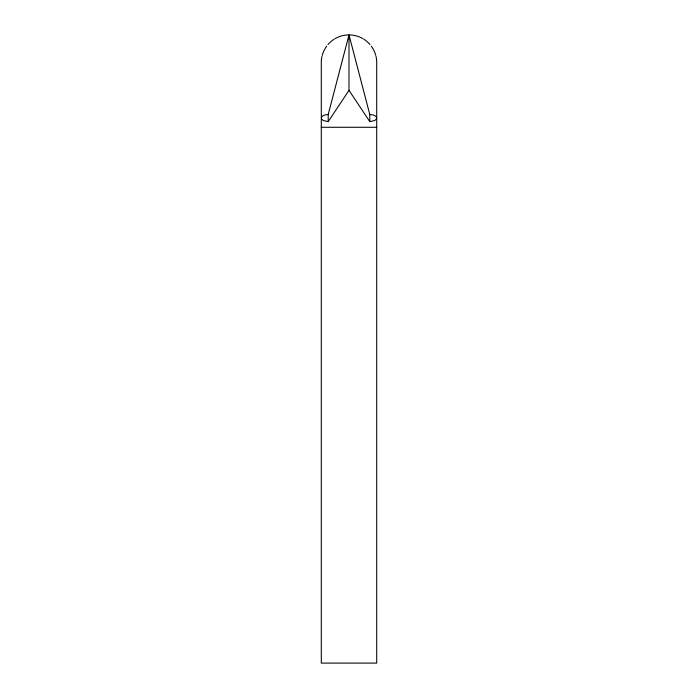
<?xml version="1.0" encoding="UTF-8"?>
<svg xmlns="http://www.w3.org/2000/svg" width="698" height="698" viewBox="0 0 698 698"><rect width="100%" height="100%" fill="white"/><g stroke="black" fill="none" stroke-linecap="round" stroke-linejoin="round"><path stroke-width="1.05" d="M328.217 114.481L324.753 114.961L322.214 116.261L321.525 117.124L321.525 118.965L323.314 120.562L328.217 121.609L328.217 114.481L349 34.9L369.783 114.481L369.783 121.609L374.686 120.562L376.475 118.965L376.475 117.124L375.786 116.261L373.247 114.961L369.783 114.481M328.217 121.609L349 90.33L349 35.991M321.289 127.28L376.711 127.28M349 90.33L369.783 121.609M321.979 56.442A27.711 27.711 0 0 0 321.289 62.611L321.289 663.1L376.711 663.1L376.711 62.611A27.711 27.711 0 0 0 376.021 56.442M322.232 55.439A27.711 27.711 0 0 1 326.699 46.155M327.999 44.532A27.711 27.711 0 0 1 334.263 39.14M335.145 38.617A27.711 27.711 0 0 1 362.855 38.617M363.737 39.14A27.711 27.711 0 0 1 370.001 44.532M371.301 46.155A27.711 27.711 0 0 1 375.768 55.439"/></g></svg>
